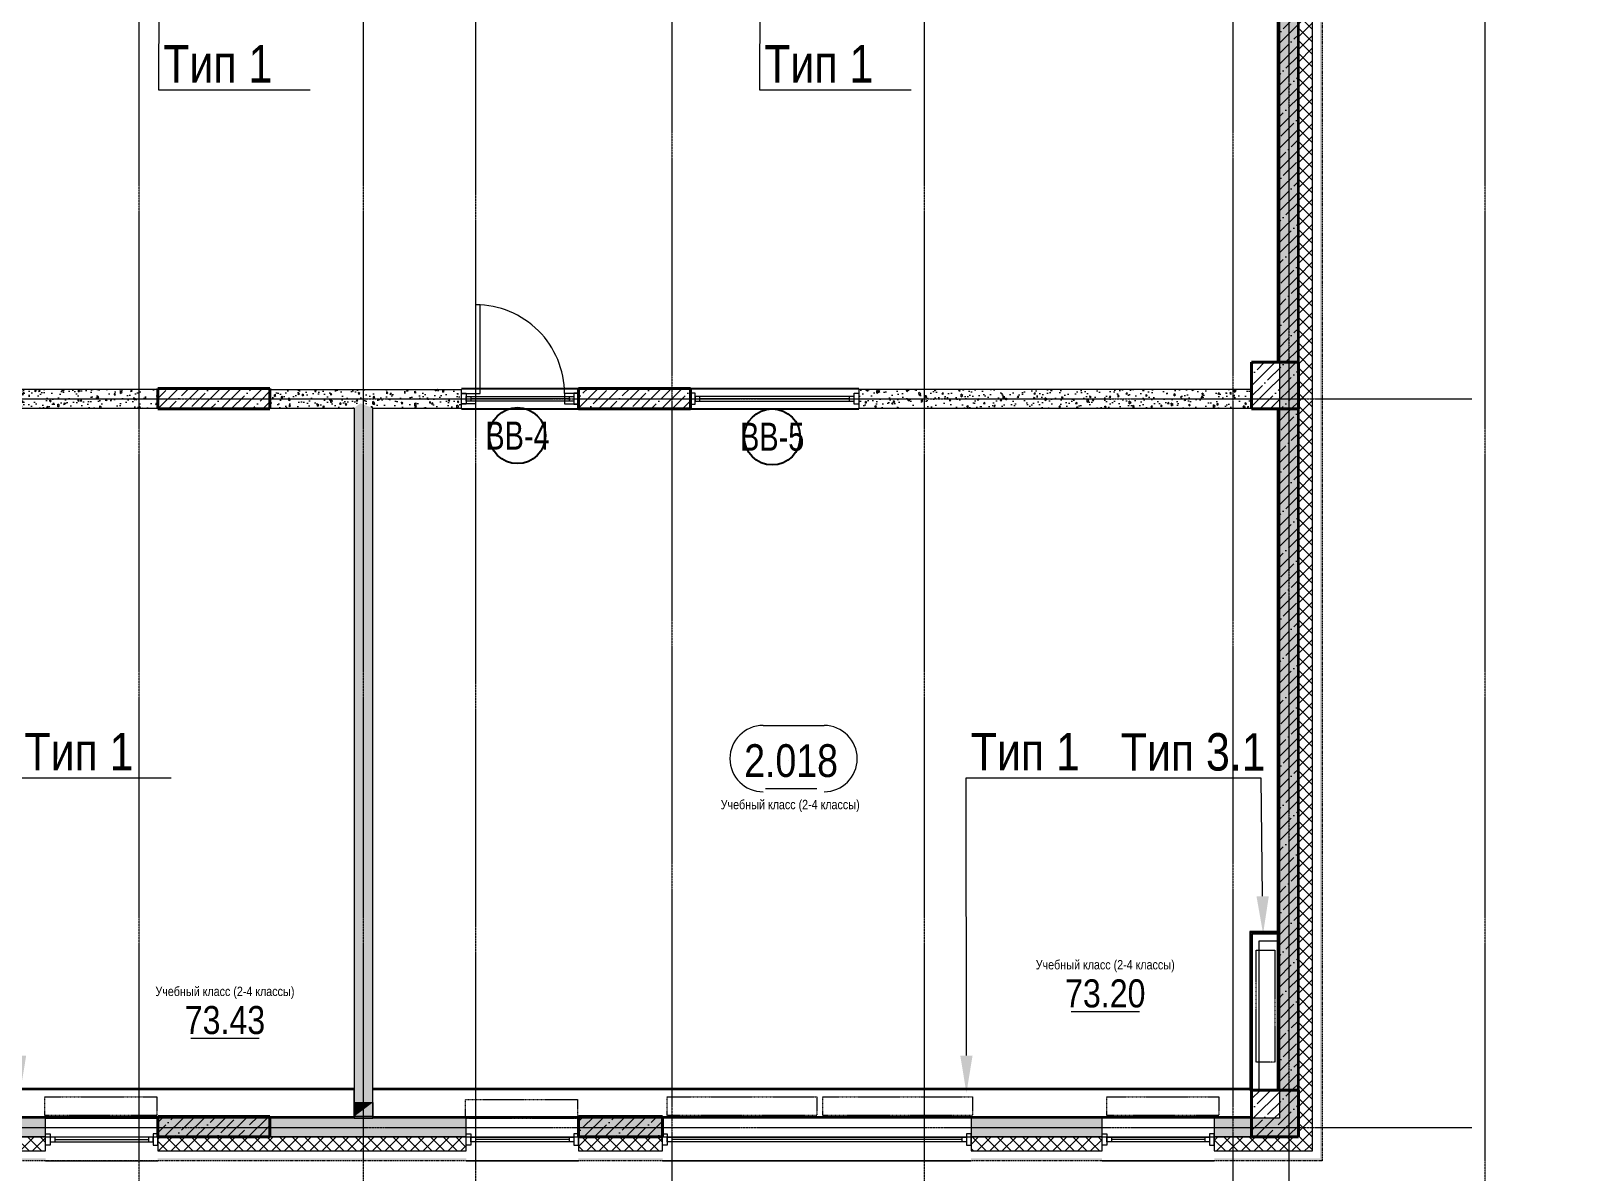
# Model space of a CAD drawing. Header units: millimetres. Extents: x -65509 to 912790, y 446 to 713294.
# Drawn here: x 211841 to 228502, y 126801 to 139008 of the extents above; entities that cross this region are included whole.
import ezdxf
from ezdxf import colors
from ezdxf.entities.mleader import LeaderData, LeaderLine
from ezdxf.enums import TextEntityAlignment as Align
from ezdxf.math import Vec2, Vec3

# ---------------------------------------------------------------- set-up
doc = ezdxf.new("R2010")
doc.units = ezdxf.units.MM
for name, pattern in [('CENTER2', [28.575, 19.05, -3.175, 3.175, -3.175]), ('DASHED', [19.05, 12.7, -6.35]), ('HIDDEN2', [4.7625, 3.175, -1.5875])]:
    doc.linetypes.add(name, pattern=pattern)
doc.layers.get('Defpoints').update_dxf_attribs({"color": 250})
for name, color, linetype, lineweight in [('A-AREA', 250, 'Continuous', 15), ('A-Wall_Материал_Газоблок_Контур', 250, 'Continuous', 0), ('АР_Area', 250, 'Continuous', 5), ('АР_Витраж', 250, 'Continuous', 13), ('АР_Витраж марка', 250, 'Continuous', 9), ('АР_Двери_витраж', 250, 'Continuous', 9), ('АР_Колонны', 250, 'Continuous', 30), ('АР_Окна', 250, 'Continuous', 5), ('АР_площадь пом', 250, 'Continuous', 5), ('АР_Стены ЖБ', 250, 'Continuous', 35), ('АР_Стены ПЕНОблок', 250, 'Continuous', 20), ('АР_Утеплитель', 250, 'Continuous', 0), ('АР_Штриховка', 250, 'Continuous', 0), ('Зашивка радиаторов тип 3.1 (ГВЛВ 2 слоя_экран)', 250, 'Continuous', 25), ('КМ_Фахверки', 250, 'Continuous', 25), ('ОВ_Отопление', 250, 'Continuous', 5), ('Размеры зашивки ГКЛ', 250, 'Continuous', 0), ('РД_Оси_100', 250, 'Continuous', 0), ('РД_проем_инж перемыч_фахверк', 250, 'Continuous', 18)]:
    doc.layers.add(name, color=color, linetype=linetype, lineweight=lineweight)
doc.layers.add('АР_Делит', color=250, linetype='Continuous', lineweight=0, plot=False)
doc.layers.add('РД_Проем', color=250, linetype='Continuous', lineweight=0, plot=False)
doc.layers.add('АР_Отопительные приборы', color=1, linetype='HIDDEN2', lineweight=0, true_color=0xff0000)
doc.layers.add('Зашивка радиаторов тип 1 (фанера и МДФ)', color=7, linetype='Continuous', lineweight=0, true_color=0x000085)
doc.layers.add('РД_Витраж_вн', color=250, linetype='Continuous')
doc.styles.add('Arial_09', font='ARIALN.TTF', dxfattribs={"width": 0.9})
doc.styles.add('style1', font='ARIALN.TTF')
pattern_1 = [(45, (142195.16, 127275.07), (-112.2532, 112.2532), []), (45, (142307.41, 127275.07), (-112.2532, 112.2532), [198.4375, -39.6875, 0, -39.6875])]

# ---------------------------------------------------------------- blocks, each defined once
blk = doc.blocks.new('СОШ_2200_АР_ОСИ_М100_28.05.24')
at = {"layer": 'АР_Делит', "color": 5, "linetype": 'DASHED'}
blk.add_lwpolyline([(114955, 135155), (114955, -355), (93595.036, -355), (93595.036, 13855), (94145, 13855), (94145, 68320), (66055, 68320), (66055, 13857.73), (83455, 13857.73), (83455, -355), (45245, -355), (45245, 13145), (44695, 13145), (44695, 26755), (45245, 26755), (45245, 68320), (20455, 68320), (20455, 26755), (27955, 26755), (27955, 13145), (-355, 13145), (-355, 100855), (37145, 100855), (37145, 129155)], dxfattribs=at)
at = {"layer": 'РД_Оси_100', "linetype": 'CENTER2'}
for p, q in [((73200, -6155), (73200, 139938.679)), ((79200, -6155), (79200, 139938.679)), ((85200, -6155), (85200, 139938.679)), ((70800, -6155), (70800, 90900)), ((33000, 7800), (85055, 7800)), ((33000, 0), (85055, 0))]:
    blk.add_line(p, q, dxfattribs=at)
for points in [[(76500, 139938.679), (76500, -6155)], [(82500, 139938.679), (82500, -6155)], [(83100, 16208.195), (83100, -6155)], [(74400, 13738.107), (74400, -6155)]]:
    blk.add_lwpolyline(points, dxfattribs=at)
blk = doc.blocks.new('otv_в_стене')
at = {"linetype": 'Continuous'}
blk.add_lwpolyline([(0, -1), (0, 0), (1, 0), (1, -1)], close=True, dxfattribs=at)
blk.add_solid([(0, -1), (0, 0), (0.5, -0.5), (1, 0)], dxfattribs=at)
blk = doc.blocks.new('MOK-МаркаПом_овал_ареал')
for p, q in [((-2.99, 3.76), (3.52, 3.76)), ((-2.75, -3), (2.75, -3))]:
    blk.add_line(p, q)
for centre, radius, start, end in [((-2.99, 0.21), 3.55, 90, 270), ((3.52, 0.21), 3.55, 270, 90), ((-7.41, 0), 7.16, 0, 0.001)]:
    blk.add_arc(centre, radius, start, end)
at = {"color": 0, "style": 'style1'}
blk.add_attdef('АР-ПОМЕЩЕНИЕ:НОМЕР', text='', height=3, dxfattribs=at).set_placement((0.26, 0), align=Align.MIDDLE)
blk = doc.blocks.new('MOK-МаркаПомещения1')
at = {"layer": 'A-AREA', "color": 0}
blk.add_line((-3.65, -1.94), (3.65, -1.94), dxfattribs=at)
at = {"layer": 'A-AREA', "color": 0, "style": 'style1'}
blk.add_attdef('АР-ПОМЕЩЕНИЕ:ПЛОЩАДЬ', text='', height=3, dxfattribs=at).set_placement((0, 0), align=Align.MIDDLE)
at = {"layer": 'Defpoints', "style": 'style1', "flags": 8}
blk.add_attdef('АР-ПОМЕЩЕНИЕ:НАИМЕНОВАНИЕ', text='', height=1, dxfattribs=at).set_placement((0, 2.96), align=Align.MIDDLE)
blk = doc.blocks.new('МаркаВитража1')
at = {"layer": 'Defpoints'}
blk.add_circle((0, 0), 3, dxfattribs=at)
at = {"color": 0, "linetype": 'ByBlock', "lineweight": -2, "style": 'Arial_09', "width": 0.9}
blk.add_attdef('АР-ОКНО:НАИМЕНОВАНИЕ', text='', height=3, dxfattribs=at).set_placement((0, 0), align=Align.MIDDLE)

msp = doc.modelspace()

# ---------------------------------------------------------------- hatches: boundary and pattern name
at = {"layer": 'АР_Штриховка', "linetype": 'Continuous', "lineweight": 0}
h = msp.add_hatch(dxfattribs=at)
h.set_pattern_fill('_U', color=256, angle=-360, style=0, pattern_type=0)
h.set_pattern_definition([(360, (142195.1574, 127275.0729), (-2e-16, 1), [])])
h.paths.add_polyline_path([(225650.157, 141130.073), (225625.157, 141105.073), (225625.157, 126945.073), (225650.157, 126920.073)], flags=0)
h = msp.add_hatch(dxfattribs=at)
h.set_pattern_fill('ANSI37', color=256, scale=30, angle=-360, style=0)
h.set_pattern_definition([(45, (142195.16, 127275.07), (-67.35192, 67.35192), []), (135, (142195.16, 127275.07), (-67.35192, -67.35192), [])])
h.paths.add_polyline_path([(225545.157, 141025.073), (225395.157, 140875.073), (225395.157, 127175.073), (225545.157, 127025.073)], flags=0)
h = msp.add_hatch(dxfattribs=at)
h.set_pattern_fill('AR-CONC', color=256, angle=-360, style=0)
h.set_pattern_definition([(50, (142195.16, 127275.07), (182.18467, -15.93909), [19.05, -209.55]), (355, (142195.16, 127275.07), (-35.24342, 191.05685), [15.24, -167.6406]), (100.45144, (142210.34, 127273.74), (146.94125, 175.11775), [16.19, -178.09024]), (46.1842, (142195.16, 127325.87), (271.07904, -42.0423), [28.575, -314.325]), (96.63556, (142217.75, 127322.37), (237.4041, 247.4261), [24.285, -267.1356]), (351.18415, (142195.16, 127325.87), (237.4041, 247.4261), [22.86, -251.4597]), (21, (142220.56, 127313.17), (151.6144, -102.2652), [19.05, -209.55]), (326, (142220.56, 127313.17), (61.80203, 184.18797), [15.24, -167.64]), (71.45144, (142233.2, 127304.65), (213.41642, 81.92277), [16.19, -178.08994]), (37.5, (142195.16, 127275.07), (3.088603, 84.55504), [0, -165.608, 0, -170.18, 0, -168.275]), (7.5, (142195.16, 127275.07), (66.81966, 100.18057), [0, -97.028, 0, -161.798, 0, -64.135]), (327.5, (142138.515, 127275.07), (135.590595, -5.728744), [0, -63.5, 0, -198.12, 0, -262.89]), (317.5, (142113.12, 127275.07), (148.12918, 25.42649), [0, -82.55, 0, -131.572, 0, -186.69])])
h.paths.add_polyline_path([(225395.157, 140875.073), (225195.157, 140675.073), (225195.157, 127375.073), (225395.157, 127175.073)], flags=0)
at = {"layer": 'АР_Штриховка', "linetype": 'Continuous', "lineweight": 5}
h = msp.add_hatch(dxfattribs=at)
h.set_pattern_fill('ANSI35', color=256, scale=25, style=0)
h.set_pattern_definition(pattern_1)
h.paths.add_polyline_path([(225175.147, 135465.073), (225395.147, 135465.073), (225395.154, 140375.073), (225175.154, 140375.073)], flags=0)
h = msp.add_hatch(dxfattribs=at)
h.set_pattern_fill('ANSI35', color=256, scale=25, angle=-360, style=0)
h.set_pattern_definition(pattern_1)
h.paths.add_polyline_path([(224895.147, 135465.215), (224895.147, 134965.215), (225395.147, 134965.215), (225395.147, 135465.215)], flags=0)
at = {"layer": 'АР_Штриховка', "linetype": 'Continuous', "lineweight": 0}
h = msp.add_hatch(dxfattribs=at)
h.set_pattern_fill('AR-CONC', color=256, angle=45, style=0)
h.set_pattern_definition([(95, (142195.16, 127275.07), (140.09465, 117.55338), [19.05, -209.55]), (40, (142195.16, 127275.07), (-160.01845, 110.17673), [15.24, -167.6406]), (145.45144, (142206.83, 127284.87), (-19.9238, 227.7301), [16.19, -178.09024]), (91.1842, (142159.24, 127311), (221.41024, 161.9534), [28.575, -314.325]), (141.63556, (142177.7, 127324.5), (-7.0866, 342.8268), [24.285, -267.1356]), (36.18415, (142159.24, 127311), (-7.0866, 342.8268), [22.86, -251.4597]), (66, (142186.18, 127319.97), (179.51998, 34.89515), [19.05, -209.55]), (11, (142186.18, 127319.97), (-86.53993, 173.9412), [15.24, -167.64]), (116.45144, (142201.14, 127322.88), (92.98005, 208.83634), [16.19, -178.08994]), (82.5, (142195.16, 127275.07), (-57.60547, 61.973414), [0, -165.608, 0, -170.18, 0, -168.275]), (52.5, (142195.16, 127275.07), (-23.58973, 118.087), [0, -97.028, 0, -161.798, 0, -64.135]), (12.5, (142155.105, 127235.02), (99.92786, 91.826196), [0, -63.5, 0, -198.12, 0, -262.89]), (2.5, (142137.14, 127217.06), (86.7639, 122.7224), [0, -82.55, 0, -131.572, 0, -186.69])])
h.paths.add_polyline_path([(211624.84, 135175.073), (211624.84, 134975.073), (213196.157, 134975.073), (213196.157, 135175.073)], flags=0)
at = {"layer": 'АР_Штриховка', "linetype": 'Continuous', "lineweight": 5}
h = msp.add_hatch(dxfattribs=at)
h.set_pattern_fill('ANSI35', color=256, scale=25, angle=-360, style=0)
h.set_pattern_definition(pattern_1)
h.paths.add_polyline_path([(213195.157, 135185.073), (213195.157, 134965.073), (214395.157, 134965.073), (214395.157, 135185.073)], flags=0)
at = {"layer": 'АР_Штриховка', "linetype": 'Continuous', "lineweight": 0}
h = msp.add_hatch(dxfattribs=at)
h.set_pattern_fill('AR-CONC', color=256, angle=45, style=0)
h.set_pattern_definition([(95, (142195.16, 127275.07), (140.09465, 117.55338), [19.05, -209.55]), (40, (142195.16, 127275.07), (-160.01845, 110.17673), [15.24, -167.6406]), (145.45144, (142206.83, 127284.87), (-19.9238, 227.7301), [16.19, -178.09024]), (91.1842, (142159.24, 127311), (221.41024, 161.9534), [28.575, -314.325]), (141.63556, (142177.7, 127324.5), (-7.0866, 342.8268), [24.285, -267.1356]), (36.18415, (142159.24, 127311), (-7.0866, 342.8268), [22.86, -251.4597]), (66, (142186.18, 127319.97), (179.51998, 34.89515), [19.05, -209.55]), (11, (142186.18, 127319.97), (-86.53993, 173.9412), [15.24, -167.64]), (116.45145, (142201.14, 127322.88), (92.98005, 208.83634), [16.19, -178.08994]), (82.5, (142195.16, 127275.07), (-57.60547, 61.973414), [0, -165.608, 0, -170.18, 0, -168.275]), (52.5, (142195.16, 127275.07), (-23.58973, 118.087), [0, -97.028, 0, -161.798, 0, -64.135]), (12.5, (142155.105, 127235.02), (99.92786, 91.826196), [0, -63.5, 0, -198.12, 0, -262.89]), (2.5, (142137.14, 127217.06), (86.7639, 122.7224), [0, -82.55, 0, -131.572, 0, -186.69])])
h.paths.add_polyline_path([(214394.157, 135175.067), (214394.157, 134975.067), (215295.157, 134975.068), (215361.824, 135025.069), (215295.157, 135175.068)], flags=0)
h.paths.add_polyline_path([(215295.157, 135175.068), (215361.824, 135025.069), (215495.157, 134975.069), (216445.157, 134975.071), (216445.157, 135175.071)], flags=0)
h.paths.add_polyline_path([(217695.157, 135175.073), (217695.158, 134975.073), (217696.157, 134975.073), (217696.157, 135175.073)], flags=0)
at = {"layer": 'АР_Штриховка', "linetype": 'Continuous', "lineweight": 5}
h = msp.add_hatch(dxfattribs=at)
h.set_pattern_fill('ANSI35', color=256, scale=25, angle=-360, style=0)
h.set_pattern_definition(pattern_1)
h.paths.add_polyline_path([(217695.157, 135185.073), (217695.157, 134965.073), (218895.157, 134965.073), (218895.157, 135185.073)], flags=0)
at = {"layer": 'АР_Штриховка', "linetype": 'Continuous', "lineweight": 0}
h = msp.add_hatch(dxfattribs=at)
h.set_pattern_fill('AR-CONC', color=256, angle=45, style=0)
h.set_pattern_definition([(95, (142195.16, 127275.07), (140.09465, 117.55338), [19.05, -209.55]), (40, (142195.16, 127275.07), (-160.01845, 110.17673), [15.24, -167.6406]), (145.45144, (142206.83, 127284.87), (-19.9238, 227.7301), [16.19, -178.09024]), (91.1842, (142159.24, 127311), (221.41024, 161.9534), [28.575, -314.325]), (141.63556, (142177.7, 127324.5), (-7.0866, 342.8268), [24.285, -267.1356]), (36.18415, (142159.24, 127311), (-7.0866, 342.8268), [22.86, -251.4597]), (66, (142186.18, 127319.97), (179.51998, 34.89515), [19.05, -209.55]), (11, (142186.18, 127319.97), (-86.53993, 173.9412), [15.24, -167.64]), (116.45145, (142201.14, 127322.88), (92.98005, 208.83634), [16.19, -178.08994]), (82.5, (142195.16, 127275.07), (-57.60547, 61.973414), [0, -165.608, 0, -170.18, 0, -168.275]), (52.5, (142195.16, 127275.07), (-23.58973, 118.087), [0, -97.028, 0, -161.798, 0, -64.135]), (12.5, (142155.105, 127235.02), (99.927863, 91.826196), [0, -63.5, 0, -198.12, 0, -262.89]), (2.5, (142137.14, 127217.06), (86.7639, 122.7224), [0, -82.55, 0, -131.572, 0, -186.69])])
h.paths.add_polyline_path([(220694.157, 135175.07), (220694.157, 134975.07), (224895.157, 134975.073), (224895.157, 135175.073)], flags=0)
h = msp.add_hatch(dxfattribs=at)
h.set_pattern_fill('AR-CONC', color=256, angle=-315, style=0)
h.set_pattern_definition([(95, (142195.16, 127275.07), (140.09465, 117.55338), [19.05, -209.55]), (40, (142195.16, 127275.07), (-160.01845, 110.17673), [15.24, -167.6406]), (145.45144, (142206.83, 127284.87), (-19.9238, 227.7301), [16.19, -178.09024]), (91.1842, (142159.24, 127311), (221.41024, 161.9534), [28.575, -314.325]), (141.63556, (142177.7, 127324.5), (-7.0866, 342.8268), [24.285, -267.1356]), (36.18415, (142159.24, 127311), (-7.0866, 342.8268), [22.86, -251.4597]), (66, (142186.18, 127319.97), (179.51998, 34.89515), [19.05, -209.55]), (11, (142186.18, 127319.97), (-86.53993, 173.9412), [15.24, -167.64]), (116.45145, (142201.14, 127322.88), (92.98005, 208.83634), [16.19, -178.08994]), (82.5, (142195.16, 127275.07), (-57.60547, 61.973414), [0, -165.608, 0, -170.18, 0, -168.275]), (52.5, (142195.16, 127275.07), (-23.58973, 118.087), [0, -97.028, 0, -161.798, 0, -64.135]), (12.5, (142155.105, 127235.02), (99.92786, 91.826196), [0, -63.5, 0, -198.12, 0, -262.89]), (2.5, (142137.14, 127217.06), (86.7639, 122.7224), [0, -82.55, 0, -131.572, 0, -186.69])])
h.paths.add_polyline_path([(215495.157, 134975.069), (215361.824, 135025.069), (215295.157, 134975.068), (215295.157, 127375.073), (215495.157, 127375.073)], flags=0)
at = {"layer": 'АР_Штриховка', "linetype": 'Continuous', "lineweight": 5}
h = msp.add_hatch(dxfattribs=at)
h.set_pattern_fill('ANSI35', color=256, scale=25, style=0)
h.set_pattern_definition([(45, (142195.16, 127275.07), (-112.2532, 112.2532), []), (45, (142307.41, 127275.07), (-112.2532, 112.2532), [198.4375, -39.6875, 0, -39.6875])])
h.paths.add_polyline_path([(225175.157, 127675.073), (225395.157, 127675.073), (225395.147, 134965.215), (225175.147, 134965.215)], flags=0)
h = msp.add_hatch(dxfattribs=at)
h.set_pattern_fill('ANSI35', color=256, scale=25, angle=-360, style=0)
h.set_pattern_definition(pattern_1)
h.paths.add_polyline_path([(224895.157, 127675.073), (224895.157, 127175.073), (225395.157, 127175.073), (225395.157, 127675.073)], flags=0)
at = {"layer": 'АР_Штриховка', "linetype": 'Continuous', "lineweight": 0}
h = msp.add_hatch(dxfattribs=at)
h.set_pattern_fill('AR-CONC', color=256, angle=-360, style=0)
h.set_pattern_definition([(50, (142195.16, 127275.07), (182.18467, -15.93909), [19.05, -209.55]), (355, (142195.16, 127275.07), (-35.24342, 191.05685), [15.24, -167.6406]), (100.45144, (142210.34, 127273.74), (146.94125, 175.11775), [16.19, -178.09024]), (46.1842, (142195.16, 127325.87), (271.07904, -42.0423), [28.575, -314.325]), (96.63556, (142217.75, 127322.37), (237.4041, 247.4261), [24.285, -267.1356]), (351.18415, (142195.16, 127325.87), (237.4041, 247.4261), [22.86, -251.4597]), (21, (142220.56, 127313.17), (151.6144, -102.2652), [19.05, -209.55]), (326, (142220.56, 127313.17), (61.80203, 184.18797), [15.24, -167.64]), (71.45144, (142233.2, 127304.65), (213.41642, 81.92277), [16.19, -178.08994]), (37.5, (142195.16, 127275.07), (3.088603, 84.55504), [0, -165.608, 0, -170.18, 0, -168.275]), (7.5, (142195.16, 127275.07), (66.81966, 100.18057), [0, -97.028, 0, -161.798, 0, -64.135]), (327.5, (142138.515, 127275.07), (135.590595, -5.728744), [0, -63.5, 0, -198.12, 0, -262.89]), (317.5, (142113.12, 127275.07), (148.12918, 25.42649), [0, -82.55, 0, -131.572, 0, -186.69])])
h.paths.add_polyline_path([(225395.157, 127175.073), (225195.157, 127375.073), (224495.157, 127375.073), (224495.157, 127175.073)], flags=0)
h.paths.add_polyline_path([(223295.157, 127175.073), (223295.157, 127375.073), (221895.157, 127375.073), (221895.157, 127175.073)], flags=0)
h.paths.add_polyline_path([(218595.157, 127175.073), (218595.157, 127375.073), (217695.157, 127375.073), (217695.157, 127175.073)], flags=0)
h.paths.add_polyline_path([(216495.157, 127175.073), (216495.157, 127375.073), (213195.157, 127375.073), (213195.157, 127175.073)], flags=0)
h.paths.add_polyline_path([(211995.157, 127175.073), (211995.157, 127375.073), (211095.157, 127375.073), (211095.157, 127175.073)], flags=0)
h.paths.add_polyline_path([(209895.157, 127175.073), (209895.157, 127375.073), (208995.157, 127375.073), (208995.157, 127175.073)], flags=0)
h.paths.add_polyline_path([(205695.157, 127175.073), (205695.157, 127375.073), (204495.157, 127375.073), (204495.157, 127175.073)], flags=0)
h.paths.add_polyline_path([(203295.157, 127175.073), (203295.157, 127375.073), (202395.157, 127375.073), (202395.157, 127175.073)], flags=0)
h.paths.add_polyline_path([(201195.157, 127175.073), (201195.157, 127375.073), (200295.157, 127375.073), (200295.157, 127175.073)], flags=0)
h.paths.add_polyline_path([(196995.157, 127175.073), (196995.157, 127375.073), (187895.157, 127375.073), (187695.157, 127175.073)], flags=0)
at = {"layer": 'АР_Штриховка', "linetype": 'Continuous', "lineweight": 5}
h = msp.add_hatch(dxfattribs=at)
h.set_pattern_fill('ANSI35', color=256, scale=25, angle=-360, style=0)
h.set_pattern_definition(pattern_1)
h.paths.add_polyline_path([(213195.157, 127395.073), (213195.157, 127175.073), (214395.157, 127175.073), (214395.157, 127395.073)], flags=0)
h = msp.add_hatch(dxfattribs=at)
h.set_pattern_fill('ANSI35', color=256, scale=25, angle=-360, style=0)
h.set_pattern_definition(pattern_1)
h.paths.add_polyline_path([(217695.157, 127395.073), (217695.157, 127175.073), (218595.157, 127175.073), (218595.157, 127395.073)], flags=0)
at = {"layer": 'АР_Штриховка', "linetype": 'Continuous', "lineweight": 0}
h = msp.add_hatch(dxfattribs=at)
h.set_pattern_fill('ANSI37', color=256, scale=30, angle=-360, style=0)
h.set_pattern_definition([(45, (142195.16, 127275.07), (-67.35192, 67.35192), []), (135, (142195.16, 127275.07), (-67.35192, -67.35192), [])])
h.paths.add_polyline_path([(225545.157, 127025.073), (225395.157, 127175.073), (224495.157, 127175.073), (224495.157, 127025.073)], flags=0)
h.paths.add_polyline_path([(223295.157, 127025.073), (223295.157, 127175.073), (221895.157, 127175.073), (221895.157, 127025.073)], flags=0)
h.paths.add_polyline_path([(218595.157, 127025.073), (218595.157, 127175.073), (217695.157, 127175.073), (217695.157, 127025.073)], flags=0)
h.paths.add_polyline_path([(216495.157, 127025.073), (216495.157, 127175.073), (213195.157, 127175.073), (213195.157, 127025.073)], flags=0)
h.paths.add_polyline_path([(211995.157, 127025.073), (211995.157, 127175.073), (211095.157, 127175.073), (211095.157, 127025.073)], flags=0)
h.paths.add_polyline_path([(209895.157, 127025.073), (209895.157, 127175.073), (208995.157, 127175.073), (208995.157, 127025.073)], flags=0)
h.paths.add_polyline_path([(205695.157, 127025.073), (205695.157, 127175.073), (204495.157, 127175.073), (204495.157, 127025.073)], flags=0)
h.paths.add_polyline_path([(203295.157, 127025.073), (203295.157, 127175.073), (202395.157, 127175.073), (202395.157, 127025.073)], flags=0)
h.paths.add_polyline_path([(201195.157, 127025.073), (201195.157, 127175.073), (200295.157, 127175.073), (200295.157, 127025.073)], flags=0)
h.paths.add_polyline_path([(196995.157, 127025.073), (196995.157, 127175.073), (187695.157, 127175.073), (187545.157, 127025.073)], flags=0)
h = msp.add_hatch(dxfattribs=at)
h.set_pattern_fill('_U', color=256, angle=-360, style=0, pattern_type=0)
h.set_pattern_definition([(4e-15, (142195.1574, 127275.0729), (-3e-16, 1), [])])
h.paths.add_polyline_path([(225650.157, 126920.073), (225625.157, 126945.073), (224495.157, 126945.073), (224495.157, 126920.073)], flags=0)
h.paths.add_polyline_path([(223295.157, 126920.073), (223295.157, 126945.073), (221895.157, 126945.073), (221895.157, 126920.073)], flags=0)
h.paths.add_polyline_path([(218595.157, 126920.073), (218595.157, 126945.073), (217695.157, 126945.073), (217695.157, 126920.073)], flags=0)
h.paths.add_polyline_path([(216495.157, 126920.073), (216495.157, 126945.073), (213195.157, 126945.073), (213195.157, 126920.073)], flags=0)
h.paths.add_polyline_path([(211995.157, 126920.073), (211995.157, 126945.073), (211095.157, 126945.073), (211095.157, 126920.073)], flags=0)
h.paths.add_polyline_path([(209895.157, 126920.073), (209895.157, 126945.073), (208995.157, 126945.073), (208995.157, 126920.073)], flags=0)
h.paths.add_polyline_path([(205695.157, 126920.073), (205695.157, 126945.073), (204495.157, 126945.073), (204495.157, 126920.073)], flags=0)
h.paths.add_polyline_path([(203295.157, 126920.073), (203295.157, 126945.073), (202395.157, 126945.073), (202395.157, 126920.073)], flags=0)
h.paths.add_polyline_path([(201195.157, 126920.073), (201195.157, 126945.073), (200295.157, 126945.073), (200295.157, 126920.073)], flags=0)
h.paths.add_polyline_path([(196995.157, 126920.073), (196995.157, 126945.073), (187465.157, 126945.073), (187440.157, 126920.073)], flags=0)

# ---------------------------------------------------------------- linework, layer by layer
at = {"layer": 'A-Wall_Материал_Газоблок_Контур', "linetype": 'Continuous', "lineweight": 0}
for p, q in [((213195.157, 127375.073), (211995.157, 127375.073)), ((217695.157, 127375.073), (216495.157, 127375.073)), ((221895.157, 127375.073), (218595.157, 127375.073)), ((224495.157, 127375.073), (223295.157, 127375.073)), ((211995.157, 126920.073), (213195.157, 126920.073)), ((216495.157, 126920.073), (217695.157, 126920.073)), ((218595.157, 126920.073), (221895.157, 126920.073)), ((223295.157, 126920.073), (224495.157, 126920.073))]:
    msp.add_line(p, q, dxfattribs=at)
at = {"layer": 'АР_Витраж', "linetype": 'Continuous', "lineweight": 5}
for p, q in [((217695.157, 135185.073), (216445.157, 135185.071)), ((220694.157, 135185.07), (218894.157, 135185.069)), ((217695.157, 134965.073), (216445.157, 134965.071)), ((220694.157, 134965.07), (218894.157, 134965.069))]:
    msp.add_line(p, q, dxfattribs=at)
at = {"layer": 'АР_Витраж', "linetype": 'Continuous', "lineweight": 13}
for p, q in [((216545.157, 135100.071), (216545.157, 135050.071)), ((217595.157, 135075.073), (216545.157, 135075.071)), ((217595.157, 135100.073), (217595.157, 135050.073)), ((218994.157, 135050.069), (218994.157, 135100.069)), ((220594.157, 135075.07), (218994.157, 135075.069)), ((220594.157, 135050.07), (220594.157, 135100.07))]:
    msp.add_line(p, q, dxfattribs=at)
for points in [[(216495.157, 135015.071), (216445.157, 135015.071), (216445.157, 135135.071), (216495.157, 135135.071)], [(217645.157, 135015.073), (217695.157, 135015.073), (217695.157, 135135.073), (217645.157, 135135.073)], [(218944.157, 135135.069), (218894.157, 135135.069), (218894.157, 135015.069), (218944.157, 135015.069)], [(220644.157, 135135.07), (220694.157, 135135.07), (220694.157, 135015.07), (220644.157, 135015.07)], [(217645.157, 135100.073), (217645.157, 135050.073), (216495.157, 135050.071), (216495.157, 135100.071)], [(220644.157, 135050.07), (220644.157, 135100.07), (218944.157, 135100.069), (218944.157, 135050.069)]]:
    msp.add_lwpolyline(points, close=True, dxfattribs=at)
at = {"layer": 'АР_Двери_витраж', "linetype": 'Continuous', "lineweight": 9}
for points in [[(216595.157, 135130.071), (216645.157, 135130.071), (216645.156, 136080.071), (216595.156, 136080.071)], [(216595.158, 135020.071), (216445.158, 135020.071), (216445.157, 135130.071), (216595.157, 135130.071)], [(217545.158, 135020.073), (217695.158, 135020.073), (217695.157, 135130.073), (217545.157, 135130.073)]]:
    msp.add_lwpolyline(points, close=True, dxfattribs=at)
msp.add_arc((216595.157, 135130.071), 950, 0.0001055, 90.0001055, dxfattribs=at)
at = {"layer": 'АР_Колонны', "linetype": 'HIDDEN2', "lineweight": 25}
for p, q in [((224895.147, 135465.215), (225395.147, 135465.215)), ((224895.147, 134965.215), (224895.147, 135465.215)), ((225395.147, 135465.215), (225395.147, 134965.215)), ((213195.157, 135185.073), (214395.157, 135185.073)), ((213195.157, 134965.073), (213195.157, 135185.073)), ((214395.157, 135185.073), (214395.157, 134965.073)), ((217695.157, 135185.073), (218895.157, 135185.073)), ((217695.157, 134965.073), (217695.157, 135185.073)), ((218895.157, 135185.073), (218895.157, 134965.073)), ((214395.157, 134965.073), (213195.157, 134965.073)), ((218895.157, 134965.073), (217695.157, 134965.073)), ((225395.147, 134965.215), (224895.147, 134965.215)), ((224895.157, 127675.073), (225395.157, 127675.073)), ((224895.157, 127175.073), (224895.157, 127675.073)), ((225395.157, 127675.073), (225395.157, 127175.073)), ((213195.157, 127395.073), (214395.157, 127395.073)), ((213195.157, 127175.073), (213195.157, 127395.073)), ((214395.157, 127395.073), (214395.157, 127175.073)), ((217695.157, 127395.073), (218595.157, 127395.073)), ((217695.157, 127175.073), (217695.157, 127395.073)), ((218595.157, 127395.073), (218595.157, 127175.073)), ((214395.157, 127175.073), (213195.157, 127175.073)), ((218595.157, 127175.073), (217695.157, 127175.073)), ((225395.157, 127175.073), (224895.157, 127175.073))]:
    msp.add_line(p, q, dxfattribs=at)
at = {"layer": 'АР_Колонны', "linetype": 'Continuous', "lineweight": 35}
for p, q in [((224895.147, 134965.215), (224895.147, 135465.215)), ((224895.147, 135465.215), (225395.147, 135465.215)), ((225395.147, 134965.215), (225395.147, 135465.215)), ((213195.157, 134965.073), (213195.157, 135185.073)), ((213195.157, 135185.073), (214395.157, 135185.073)), ((214395.157, 134965.073), (214395.157, 135185.073)), ((217695.157, 134965.073), (217695.157, 135185.073)), ((217695.157, 135185.073), (218895.157, 135185.073)), ((218895.157, 134965.073), (218895.157, 135185.073)), ((213195.157, 134965.073), (214395.157, 134965.073)), ((217695.157, 134965.073), (218895.157, 134965.073)), ((224895.147, 134965.215), (225395.147, 134965.215)), ((224895.157, 127675.073), (224895.157, 127175.073)), ((224895.157, 127675.073), (225395.157, 127675.073)), ((224895.157, 127675.073), (224895.157, 127175.073)), ((225395.157, 127175.073), (225395.157, 127675.073)), ((225395.157, 127175.073), (225395.157, 127675.073)), ((213195.157, 127175.073), (213195.157, 127395.073)), ((213195.157, 127395.073), (214395.157, 127395.073)), ((214395.157, 127175.073), (214395.157, 127395.073)), ((217695.157, 127175.073), (217695.157, 127395.073)), ((217695.157, 127395.073), (218595.157, 127395.073)), ((218595.157, 127175.073), (218595.157, 127395.073)), ((213195.157, 127175.073), (214395.157, 127175.073)), ((217695.157, 127175.073), (218595.157, 127175.073)), ((224895.157, 127175.073), (225395.157, 127175.073))]:
    msp.add_line(p, q, dxfattribs=at)
at = {"layer": 'АР_Окна', "linetype": 'Continuous', "lineweight": 5}
for p, q in [((211995.157, 127375.073), (213195.157, 127375.073)), ((217695.157, 127375.073), (216495.157, 127375.073)), ((221895.157, 127375.073), (218595.157, 127375.073)), ((224495.157, 127375.073), (223295.157, 127375.073)), ((212095.157, 127172.573), (212095.157, 127122.573)), ((212095.157, 127147.573), (213095.157, 127147.573)), ((213095.157, 127172.573), (213095.157, 127122.573)), ((216595.157, 127172.573), (216595.157, 127122.573)), ((217595.157, 127147.573), (216595.157, 127147.573)), ((217595.157, 127172.573), (217595.157, 127122.573)), ((218695.157, 127172.573), (218695.157, 127122.573)), ((221795.157, 127147.573), (218695.157, 127147.573)), ((221795.157, 127172.573), (221795.157, 127122.573)), ((223395.157, 127172.573), (223395.157, 127122.573)), ((224395.157, 127147.573), (223395.157, 127147.573)), ((224395.157, 127172.573), (224395.157, 127122.573)), ((211995.157, 126920.073), (213195.157, 126920.073)), ((217695.157, 126920.073), (216495.157, 126920.073)), ((221895.157, 126920.073), (218595.157, 126920.073)), ((224495.157, 126920.073), (223295.157, 126920.073))]:
    msp.add_line(p, q, dxfattribs=at)
for points in [[(212045.157, 127087.573), (211995.157, 127087.573), (211995.157, 127207.573), (212045.157, 127207.573)], [(212045.157, 127172.573), (212045.157, 127122.573), (213145.157, 127122.573), (213145.157, 127172.573)], [(213145.157, 127087.573), (213195.157, 127087.573), (213195.157, 127207.573), (213145.157, 127207.573)], [(216545.157, 127087.573), (216495.157, 127087.573), (216495.157, 127207.573), (216545.157, 127207.573)], [(217645.157, 127172.573), (217645.157, 127122.573), (216545.157, 127122.573), (216545.157, 127172.573)], [(217645.157, 127087.573), (217695.157, 127087.573), (217695.157, 127207.573), (217645.157, 127207.573)], [(218645.157, 127087.573), (218595.157, 127087.573), (218595.157, 127207.573), (218645.157, 127207.573)], [(221845.157, 127172.573), (221845.157, 127122.573), (218645.157, 127122.573), (218645.157, 127172.573)], [(221845.157, 127087.573), (221895.157, 127087.573), (221895.157, 127207.573), (221845.157, 127207.573)], [(223345.157, 127087.573), (223295.157, 127087.573), (223295.157, 127207.573), (223345.157, 127207.573)], [(224445.157, 127172.573), (224445.157, 127122.573), (223345.157, 127122.573), (223345.157, 127172.573)], [(224445.157, 127087.573), (224495.157, 127087.573), (224495.157, 127207.573), (224445.157, 127207.573)]]:
    msp.add_lwpolyline(points, close=True, dxfattribs=at)
at = {"layer": 'АР_Отопительные приборы'}
for points in [[(224945.157, 129175.073), (225145.157, 129175.073), (225145.157, 127975.073), (224945.157, 127975.073)], [(211986.166, 127605.073), (213186.166, 127605.073), (213186.166, 127405.073), (211986.166, 127405.073)], [(216486.166, 127574.096), (217686.166, 127574.096), (217686.166, 127374.096), (216486.166, 127374.096)], [(218645.157, 127605.073), (220245.157, 127605.073), (220245.157, 127405.073), (218645.157, 127405.073)], [(220310.39, 127605.073), (221910.39, 127605.073), (221910.39, 127405.073), (220310.39, 127405.073)], [(223345.721, 127605.073), (224545.721, 127605.073), (224545.721, 127405.073), (223345.721, 127405.073)]]:
    msp.add_lwpolyline(points, close=True, dxfattribs=at)
at = {"layer": 'АР_Стены ЖБ', "linetype": 'Continuous', "lineweight": 35}
for p, q in [((225175.154, 140375.073), (225175.147, 135465.073)), ((225395.147, 135465.073), (225395.154, 140375.073)), ((225175.147, 135465.073), (225395.147, 135465.073)), ((225395.147, 134965.215), (225175.147, 134965.215)), ((225175.147, 134965.215), (225175.157, 127675.073)), ((225395.157, 127675.073), (225395.147, 134965.215)), ((225175.157, 127675.073), (225395.157, 127675.073))]:
    msp.add_line(p, q, dxfattribs=at)
at = {"layer": 'АР_Стены ЖБ', "linetype": 'Continuous', "lineweight": 40}
for p, q in [((224895.147, 135465.215), (224895.147, 134965.215)), ((225395.147, 135465.215), (224895.147, 135465.215)), ((225395.147, 134965.215), (225395.147, 135465.215)), ((213195.157, 135185.073), (213195.157, 134965.073)), ((214395.157, 135185.073), (213195.157, 135185.073)), ((214395.157, 134965.073), (214395.157, 135185.073)), ((217695.157, 135185.073), (217695.157, 134965.073)), ((218895.157, 135185.073), (217695.157, 135185.073)), ((218895.157, 134965.073), (218895.157, 135185.073)), ((213195.157, 134965.073), (214395.157, 134965.073)), ((217695.157, 134965.073), (218895.157, 134965.073)), ((224895.147, 134965.215), (225395.147, 134965.215)), ((224895.157, 127675.073), (224895.157, 127175.073)), ((225395.157, 127675.073), (224895.157, 127675.073)), ((225395.157, 127175.073), (225395.157, 127675.073)), ((213195.157, 127395.073), (213195.157, 127175.073)), ((214395.157, 127395.073), (213195.157, 127395.073)), ((214395.157, 127175.073), (214395.157, 127395.073)), ((217695.157, 127395.073), (217695.157, 127175.073)), ((218595.157, 127395.073), (217695.157, 127395.073)), ((218595.157, 127175.073), (218595.157, 127395.073)), ((213195.157, 127175.073), (214395.157, 127175.073)), ((217695.157, 127175.073), (218595.157, 127175.073)), ((224895.157, 127175.073), (225395.157, 127175.073))]:
    msp.add_line(p, q, dxfattribs=at)
at = {"layer": 'АР_Стены ПЕНОблок', "linetype": 'Continuous', "lineweight": 20}
for p, q in [((225395.157, 127175.073), (225395.157, 140875.073)), ((225195.157, 140675.073), (225195.157, 127375.073)), ((213196.157, 135175.073), (211624.84, 135175.073)), ((213196.157, 134975.073), (213196.157, 135175.073)), ((214394.157, 135175.067), (216445.157, 135175.071)), ((214394.157, 135175.067), (214394.157, 134975.067)), ((216445.157, 134975.071), (216445.157, 135175.071)), ((217695.157, 135175.073), (217695.158, 134975.073)), ((217696.157, 135175.073), (217695.157, 135175.073)), ((217696.157, 134975.073), (217696.157, 135175.073)), ((224895.157, 135175.073), (220694.157, 135175.07)), ((220694.157, 135175.07), (220694.157, 134975.07)), ((224895.157, 134975.073), (224895.157, 135175.073)), ((211624.84, 134975.073), (213196.157, 134975.073)), ((214394.157, 134975.067), (215295.157, 134975.068)), ((215295.157, 134975.068), (215295.157, 127375.073)), ((215495.157, 134975.069), (216445.157, 134975.071)), ((215495.157, 127375.073), (215495.157, 134975.069)), ((217695.158, 134975.073), (217696.157, 134975.073)), ((220694.157, 134975.07), (224895.157, 134975.073)), ((211995.157, 127375.073), (211095.157, 127375.073)), ((211995.157, 127175.073), (211995.157, 127375.073)), ((216495.157, 127375.073), (213195.157, 127375.073)), ((213195.157, 127375.073), (213195.157, 127175.073)), ((215295.157, 127375.073), (215495.157, 127375.073)), ((216495.157, 127175.073), (216495.157, 127375.073)), ((218595.157, 127375.073), (217695.157, 127375.073)), ((217695.157, 127375.073), (217695.157, 127175.073)), ((218595.157, 127175.073), (218595.157, 127375.073)), ((223295.157, 127375.073), (221895.157, 127375.073)), ((221895.157, 127375.073), (221895.157, 127175.073)), ((223295.157, 127175.073), (223295.157, 127375.073)), ((225195.157, 127375.073), (224495.157, 127375.073)), ((224495.157, 127375.073), (224495.157, 127175.073)), ((211095.157, 127175.073), (211995.157, 127175.073)), ((213195.157, 127175.073), (216495.157, 127175.073)), ((217695.157, 127175.073), (218595.157, 127175.073)), ((221895.157, 127175.073), (223295.157, 127175.073)), ((224495.157, 127175.073), (225395.157, 127175.073))]:
    msp.add_line(p, q, dxfattribs=at)
at = {"layer": 'АР_Утеплитель', "linetype": 'Continuous', "lineweight": 0}
for p, q in [((225545.157, 127025.073), (225545.157, 141025.073)), ((225395.157, 140875.073), (225395.157, 127175.073)), ((211995.157, 127175.073), (211095.157, 127175.073)), ((211995.157, 127025.073), (211995.157, 127175.073)), ((216495.157, 127175.073), (213195.157, 127175.073)), ((213195.157, 127175.073), (213195.157, 127025.073)), ((216495.157, 127025.073), (216495.157, 127175.073)), ((218595.157, 127175.073), (217695.157, 127175.073)), ((217695.157, 127175.073), (217695.157, 127025.073)), ((218595.157, 127025.073), (218595.157, 127175.073)), ((223295.157, 127175.073), (221895.157, 127175.073)), ((221895.157, 127175.073), (221895.157, 127025.073)), ((223295.157, 127025.073), (223295.157, 127175.073)), ((225395.157, 127175.073), (224495.157, 127175.073)), ((224495.157, 127175.073), (224495.157, 127025.073)), ((211095.157, 127025.073), (211995.157, 127025.073)), ((213195.157, 127025.073), (216495.157, 127025.073)), ((217695.157, 127025.073), (218595.157, 127025.073)), ((221895.157, 127025.073), (223295.157, 127025.073)), ((224495.157, 127025.073), (225545.157, 127025.073))]:
    msp.add_line(p, q, dxfattribs=at)
at = {"layer": 'Зашивка радиаторов тип 1 (фанера и МДФ)', "linetype": 'Continuous', "lineweight": 0}
for p, q in [((215295.157, 127695.073), (205595.157, 127695.073)), ((215295.157, 127682.573), (205595.157, 127682.573)), ((205595.157, 127682.573), (215295.157, 127682.573)), ((215295.157, 127395.073), (215295.157, 127695.073)), ((215495.157, 127395.073), (215495.157, 127695.073)), ((224895.157, 127695.073), (215495.157, 127695.073)), ((224895.157, 127682.573), (215495.157, 127682.573)), ((215495.157, 127682.573), (224895.157, 127682.573)), ((224895.157, 127682.573), (224895.157, 127695.073)), ((224895.157, 127395.073), (224895.157, 127682.573)), ((205595.157, 127395.073), (215295.157, 127395.073)), ((215495.157, 127395.073), (224895.157, 127395.073))]:
    msp.add_line(p, q, dxfattribs=at)
at = {"layer": 'Зашивка радиаторов тип 3.1 (ГВЛВ 2 слоя_экран)', "linetype": 'Continuous', "lineweight": 0}
for p, q in [((225175.155, 129375.073), (224875.155, 129375.073)), ((224875.155, 129375.073), (224875.155, 127675.073)), ((224887.655, 129362.573), (225175.155, 129362.573)), ((225175.155, 129362.573), (224887.655, 129362.573)), ((224887.655, 127675.073), (224887.655, 129362.573)), ((224887.655, 129362.573), (224887.655, 127675.073)), ((224900.155, 129350.073), (225175.155, 129350.073)), ((225175.155, 129350.073), (224900.155, 129350.073)), ((224900.155, 127675.073), (224900.155, 129350.073)), ((224900.155, 129350.073), (224900.155, 127675.073)), ((225175.155, 129275.073), (225175.155, 129375.073)), ((224975.155, 129275.073), (225175.155, 129275.073)), ((224975.155, 127675.073), (224975.155, 129275.073)), ((224875.155, 127675.073), (224887.655, 127675.073)), ((224887.655, 127675.073), (224975.155, 127675.073))]:
    msp.add_line(p, q, dxfattribs=at)
at = {"layer": 'КМ_Фахверки', "lineweight": 5}
msp.add_lwpolyline([(212895.157, 195850.073), (236595.157, 195849.49), (236595.157, 127175.073), (256895.157, 127175.073), (256895.126, 262175.073), (215195.161, 262175.073), (215195.161, 256175.073), (179595.157, 256175.073), (179595.157, 227875.073), (142095.157, 227875.073), (142095.157, 140675.073), (169895.157, 140675.073), (169895.157, 153775.073), (162395.157, 153775.073), (162395.157, 195850.073), (187695.157, 195850.073), (187695.157, 127175.073), (225395.157, 127175.073), (225395.157, 140875.073), (207995.156, 140875.08), (207995.156, 195850.073), (212896.745, 195850.073)], dxfattribs=at)
at = {"layer": 'РД_Витраж_вн', "linetype": 'Continuous', "lineweight": -3}
for p, q in [((216445.157, 135185.071), (217695.157, 135185.073)), ((218894.157, 135185.069), (220694.157, 135185.07)), ((216445.158, 134965.071), (217695.158, 134965.073)), ((218894.157, 134965.069), (220694.157, 134965.07))]:
    msp.add_line(p, q, dxfattribs=at)
at = {"layer": 'РД_Проем', "linetype": 'Continuous', "lineweight": 0}
for p, q in [((216445.157, 135185.071), (217695.157, 135185.073)), ((218894.157, 135185.069), (220694.157, 135185.07)), ((216445.157, 134965.071), (217695.157, 134965.073)), ((218894.157, 134965.069), (220694.157, 134965.07))]:
    msp.add_line(p, q, dxfattribs=at)
at = {"layer": 'РД_проем_инж перемыч_фахверк', "linetype": 'Continuous', "lineweight": 18}
for p, q in [((217696.157, 135185.073), (216446.157, 135185.071)), ((220694.157, 135185.07), (218894.157, 135185.069)), ((217696.157, 134965.073), (216446.157, 134965.071)), ((220694.157, 134965.07), (218894.157, 134965.069))]:
    msp.add_line(p, q, dxfattribs=at)

# ---------------------------------------------------------------- block references
at = {"layer": 'АР_Area', "linetype": 'Continuous', "lineweight": 5}
ref = msp.add_blockref('MOK-МаркаПом_овал_ареал', (219969.435, 131202.403), dxfattribs=dict(at, xscale=100, yscale=100, zscale=100))
ref.add_attrib('АР-ПОМЕЩЕНИЕ:НОМЕР', '2.018', dxfattribs={"layer": '0', "color": 0, "height": 350, "style": 'style1'}).set_placement((219969.435, 131202.403), align=Align.MIDDLE)
ref.add_attrib('АР-ПОМЕЩЕНИЕ:НАИМЕНОВАНИЕ', 'Учебный класс (2-4 классы)', dxfattribs={"layer": 'Defpoints', "color": 2, "height": 100, "style": 'style1'}).set_placement((219960.02, 130721.01), align=Align.MIDDLE)
at = {"layer": 'АР_Витраж марка', "linetype": 'Continuous', "lineweight": 9, "xscale": 100, "yscale": 100, "zscale": 100}
for p, values in [((217042.432, 134680.152), {'АР-ОКНО:НАИМЕНОВАНИЕ': 'ВВ-4'}), ((219767.134, 134665.834), {'АР-ОКНО:НАИМЕНОВАНИЕ': 'ВВ-5'})]:
    msp.add_blockref('МаркаВитража1', p, dxfattribs=at).add_auto_attribs(values)
at = {"layer": 'АР_площадь пом', "linetype": 'Continuous', "lineweight": 5}
ref = msp.add_blockref('MOK-МаркаПомещения1', (223329.864, 128711.37), dxfattribs=dict(at, xscale=100, yscale=100, zscale=100))
ref.add_attrib('АР-ПОМЕЩЕНИЕ:НАИМЕНОВАНИЕ', 'Учебный класс (2-4 классы)', dxfattribs={"layer": 'Defpoints', "height": 100, "style": 'style1'}).set_placement((223329.864, 129006.932), align=Align.MIDDLE)
ref.add_attrib('АР-ПОМЕЩЕНИЕ:ПЛОЩАДЬ', '73.20', dxfattribs={"layer": 'A-AREA', "color": 0, "height": 300, "style": 'style1'}).set_placement((223329.864, 128711.37), align=Align.MIDDLE)
ref = msp.add_blockref('MOK-МаркаПомещения1', (213913.807, 128426.246), dxfattribs=dict(at, xscale=100, yscale=100, zscale=100))
ref.add_attrib('АР-ПОМЕЩЕНИЕ:НАИМЕНОВАНИЕ', 'Учебный класс (2-4 классы)', dxfattribs={"layer": 'Defpoints', "height": 100, "style": 'style1'}).set_placement((213913.807, 128721.809), align=Align.MIDDLE)
ref.add_attrib('АР-ПОМЕЩЕНИЕ:ПЛОЩАДЬ', '73.43', dxfattribs={"layer": 'A-AREA', "color": 0, "height": 300, "style": 'style1'}).set_placement((213913.807, 128426.246), align=Align.MIDDLE)
at = {"layer": 'ОВ_Отопление', "xscale": 200, "yscale": 150}
msp.add_blockref('otv_в_стене', (215295.157, 127543.066), dxfattribs=at)
at = {"layer": 'РД_Оси_100'}
msp.add_blockref('СОШ_2200_АР_ОСИ_М100_28.05.24', (142195.157, 127275.073), dxfattribs=at)

# ---------------------------------------------------------------- leaders
at = {"layer": 'Размеры зашивки ГКЛ'}
ml = msp.add_multileader_mtext('Standard', dxfattribs=at)
ml.set_content('\\pxsm1;Тип 1 ', color=(0, 0, 138), style='style1')
ml.set_leader_properties(color=256, linetype='ByLayer', lineweight=9)
ml.build(insert=Vec2(0, 0))
ml.multileader.update_dxf_attribs({"has_dogleg": 0, "text_left_attachment_type": 6, "text_right_attachment_type": 6, "text_bottom_attachment_type": 10, "dogleg_length": 25, "arrow_head_size": 400})
ctx = ml.context
ctx.base_point, ctx.char_height, ctx.arrow_head_size, ctx.landing_gap_size, ctx.plane_origin = Vec3(213204.097, 138378.551), 400, 400, 50, Vec3(206344.909, 131407.987)
ctx.left_attachment, ctx.right_attachment, ctx.top_attachment = 6, 6, 10
notes = []
notes.append((ctx, [(0, (1, 1, 0), (213179.097, 138378.551), (1, 0), 25, [(1, [(213207.515, 140404.465)], 0, [])])]))
ctx.mtext.insert, ctx.mtext.width, ctx.mtext.defined_height, ctx.mtext.line_spacing_factor, ctx.mtext.flow_direction = Vec3(213254.097, 138858.551), 1668.44707, 600, 0.3, 5
ml = msp.add_multileader_mtext('Standard', dxfattribs=at)
ml.set_content('\\pxsm1;Тип 1 ', color=(0, 0, 138), style='style1')
ml.set_leader_properties(color=256, linetype='ByLayer', lineweight=9)
ml.build(insert=Vec2(0, 0))
ml.multileader.update_dxf_attribs({"has_dogleg": 0, "text_left_attachment_type": 6, "text_right_attachment_type": 6, "text_bottom_attachment_type": 10, "dogleg_length": 25, "arrow_head_size": 400})
ctx = ml.context
ctx.base_point, ctx.char_height, ctx.arrow_head_size, ctx.landing_gap_size, ctx.plane_origin = Vec3(219632.498, 138378.551), 400, 400, 50, Vec3(212773.31, 131407.987)
ctx.left_attachment, ctx.right_attachment, ctx.top_attachment = 6, 6, 10
notes.append((ctx, [(0, (1, 1, 0), (219607.498, 138378.551), (1, 0), 25, [(1, [(219635.916, 140404.465)], 0, [])])]))
ctx.mtext.insert, ctx.mtext.width, ctx.mtext.defined_height, ctx.mtext.line_spacing_factor, ctx.mtext.flow_direction = Vec3(219682.498, 138858.551), 1668.44707, 600, 0.3, 5
ml = msp.add_multileader_mtext('Standard', dxfattribs=at)
ml.set_content('\\pxsm1;Тип 1 ', color=(0, 0, 138), style='style1')
ml.set_leader_properties(color=256, linetype='ByLayer', lineweight=9)
ml.build(insert=Vec2(0, 0))
ml.multileader.update_dxf_attribs({"has_dogleg": 0, "text_left_attachment_type": 6, "text_right_attachment_type": 6, "text_bottom_attachment_type": 10, "dogleg_length": 25, "arrow_head_size": 400})
ctx = ml.context
ctx.base_point, ctx.char_height, ctx.arrow_head_size, ctx.landing_gap_size, ctx.plane_origin = Vec3(211718.811, 131018.533), 400, 400, 50, Vec3(204859.623, 136642.159)
ctx.left_attachment, ctx.right_attachment, ctx.top_attachment = 6, 6, 10
notes.append((ctx, [(0, (1, 1, 0), (211693.811, 131018.533), (1, 0), 25, [(1, [(211722.228, 127645.68)], 0, [])])]))
ctx.mtext.insert, ctx.mtext.width, ctx.mtext.defined_height, ctx.mtext.line_spacing_factor, ctx.mtext.flow_direction = Vec3(211768.811, 131498.533), 1668.44707, 600, 0.3, 5
ml = msp.add_multileader_mtext('Standard', dxfattribs=at)
ml.set_content('\\pxsm1;Тип 1 ', color=(0, 0, 138), style='style1')
ml.set_leader_properties(color=256, linetype='ByLayer', lineweight=9)
ml.build(insert=Vec2(0, 0))
ml.multileader.update_dxf_attribs({"has_dogleg": 0, "text_left_attachment_type": 6, "text_right_attachment_type": 6, "text_bottom_attachment_type": 10, "dogleg_length": 25, "arrow_head_size": 400})
ctx = ml.context
ctx.base_point, ctx.char_height, ctx.arrow_head_size, ctx.landing_gap_size, ctx.plane_origin = Vec3(221841.623, 131018.533), 400, 400, 50, Vec3(214982.435, 136642.159)
ctx.left_attachment, ctx.right_attachment, ctx.top_attachment = 6, 6, 10
notes.append((ctx, [(0, (1, 1, 0), (221816.623, 131018.533), (1, 0), 25, [(1, [(221845.041, 127645.68)], 0, [])])]))
ctx.mtext.insert, ctx.mtext.width, ctx.mtext.defined_height, ctx.mtext.line_spacing_factor, ctx.mtext.flow_direction = Vec3(221891.623, 131498.533), 1668.44707, 600, 0.3, 5
ml = msp.add_multileader_mtext('Standard', dxfattribs=at)
ml.set_content('\\pxsm1;Тип 3.1 ', color=(0, 0, 138), style='style1')
ml.set_leader_properties(color=256, linetype='ByLayer', lineweight=9)
ml.build(insert=Vec2(0, 0))
ml.multileader.update_dxf_attribs({"has_dogleg": 0, "text_left_attachment_type": 6, "text_right_attachment_type": 6, "text_bottom_attachment_type": 10, "dogleg_length": 25, "arrow_head_size": 400})
ctx = ml.context
ctx.base_point, ctx.char_height, ctx.arrow_head_size, ctx.landing_gap_size, ctx.plane_origin = Vec3(223445.856, 131015.661), 400, 400, 50, Vec3(216586.668, 142200.504)
ctx.left_attachment, ctx.right_attachment, ctx.top_attachment = 6, 6, 10
notes.append((ctx, [(1, (1, 1, 0), (225023.516, 131015.661), (-1, 0), 25, [(1, [(225018.157, 129350.073)], 0, [])])]))
ctx.mtext.insert, ctx.mtext.width, ctx.mtext.defined_height, ctx.mtext.line_spacing_factor, ctx.mtext.flow_direction = Vec3(223495.856, 131495.661), 1668.44707, 600, 0.3, 5
for ctx, leaders in notes:
    for number, flags, end, landing, length, lines in leaders:
        leader = LeaderData()
        leader.index, (leader.has_last_leader_line, leader.has_dogleg_vector, leader.attachment_direction) = number, flags
        leader.last_leader_point, leader.dogleg_vector, leader.dogleg_length = Vec3(end), Vec3(landing), length
        for number, points, colour, breaks in lines:
            line = LeaderLine()
            line.index, line.vertices, line.color, line.breaks = number, Vec3.list(points), colors.encode_raw_color(colour), breaks
            leader.lines.append(line)
        ctx.leaders.append(leader)

doc.saveas('drawing.dxf')
